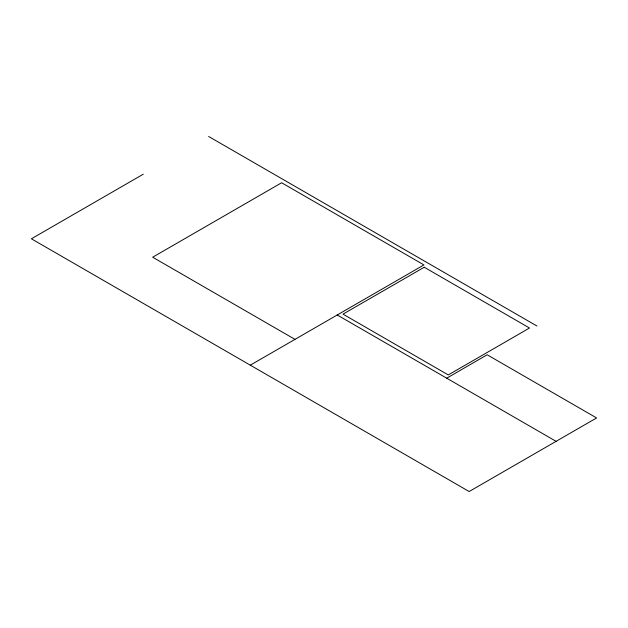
<?xml version="1.0" encoding="UTF-8"?>
<svg xmlns="http://www.w3.org/2000/svg" width="628" height="628" viewBox="0 0 628 628"><rect width="100%" height="100%" fill="white"/><g stroke="black" fill="none" stroke-linecap="round" stroke-linejoin="round"><path stroke-width="0.94" d="M446.736 378.197L487.155 354.765L596.6 417.95L469.155 491.528L31.4 238.797L143.278 174.199M250.289 365.174L423.931 264.922L281.627 182.756L152.675 257.213L294.979 339.371M208.637 136.472L536.948 326.018M337.228 314.973L556.094 441.335M424.238 267.238L342.998 314.141L448.274 374.924L529.514 328.02L424.238 267.238"/></g></svg>
